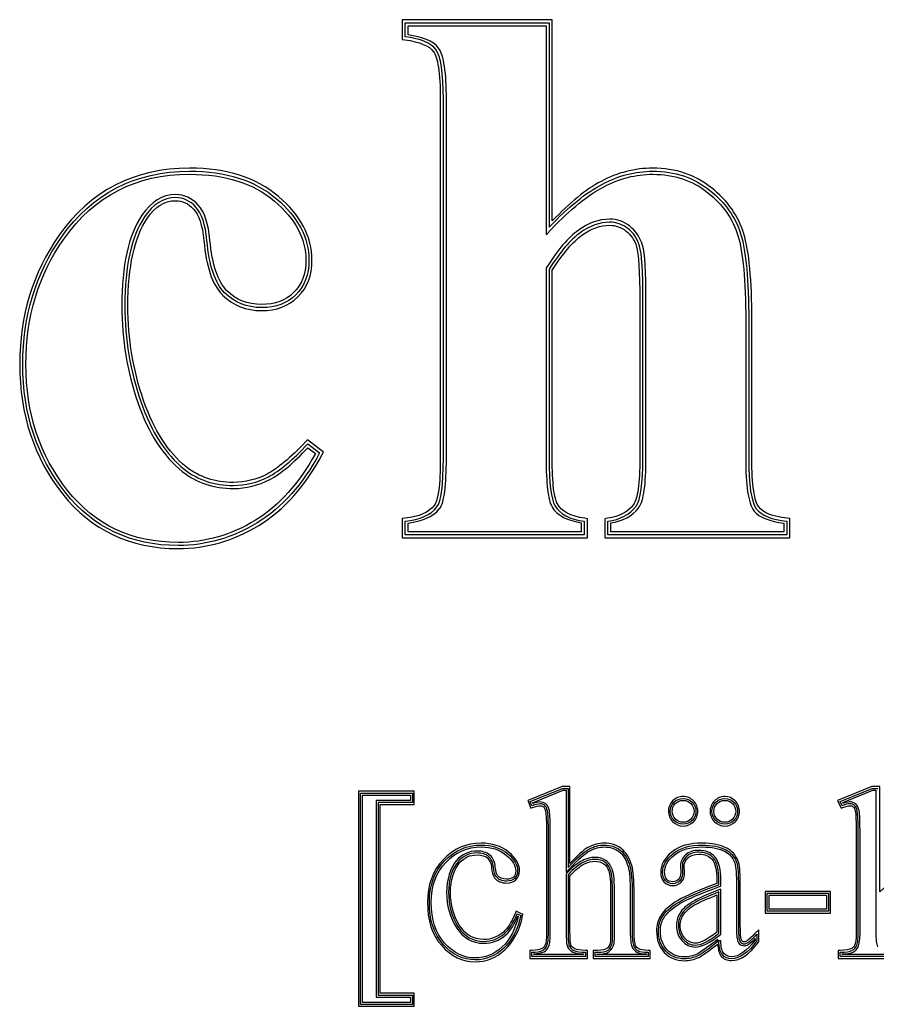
# Model space of a CAD drawing. Extents: x 35 to 204, y 106 to 197.
# Drawn here: x 34.56 to 73.64, y 152.01 to 197 of the extents above; entities that cross this region are included whole.
import ezdxf

# ---------------------------------------------------------------- set-up
doc = ezdxf.new("R2010")
doc.units = 0
doc.layers.add('Plast_1', color=7, linetype='CONTINUOUS')

msp = doc.modelspace()

# ---------------------------------------------------------------- linework, layer by layer
at = {"layer": 'Plast_1', "color": 7}
for points in [[(51.984375, 197), (51.984375, 196.09961), (52.105469, 196.08401)], [(58.826263, 187.83014), (58.826263, 197), (58.685638, 197), (51.984375, 197)], [(52.12354, 196.22313), (52.12354, 196.86047), (58.686432, 196.86047)], [(52.263672, 196.7207), (58.546875, 196.7207), (58.546875, 187.19141), (58.787109, 187.44531)], [(52.263962, 196.30854), (52.263672, 196.7207)], [(58.686432, 196.86047), (58.686432, 187.54151)], [(53.40625, 195.55472), (53.40825, 195.55272)], [(53.724659, 193.36327), (53.724659, 177)], [(53.863309, 176.99954), (53.863309, 193.36371)], [(54.002246, 176.99995), (54.002246, 193.36323)], [(61.179687, 189.38086), (61.181687, 189.38286)], [(46.166016, 188.72852), (46.166016, 188.72652)], [(40.361332, 187.92773), (40.361332, 187.92973)], [(62.181685, 187.36336), (62.183685, 187.36136), (62.187585, 187.35936)], [(67.552825, 187.23634), (67.552825, 187.23834)], [(60.179685, 187.17), (60.181685, 187.17)], [(67.285202, 187.15825), (67.287202, 187.15625)], [(62.670007, 186.64061), (62.670007, 186.63861)], [(58.568597, 185.70513), (58.547117, 185.66993), (58.547117, 177)], [(58.686432, 185.62949), (58.686432, 176.99954)], [(58.82617, 177.00008), (58.82617, 185.58016)], [(47.037109, 184.55855), (47.037109, 184.55655)], [(43.796879, 184.44731), (43.796879, 184.44531), (43.798879, 184.44531)], [(47.232473, 184.35742), (47.234473, 184.35942)], [(62.818444, 184.18158), (62.818444, 177)], [(62.958341, 176.99954), (62.958341, 184.18255)], [(63.097894, 177.00005), (63.097894, 184.18169)], [(67.642671, 183.28711), (67.642671, 177)], [(67.781463, 183.28683), (67.781463, 176.99954)], [(67.921966, 177.00001), (67.921966, 183.28712)], [(48.34375, 177.17578), (48.39844, 177.2793), (47.671878, 177.8418), (47.583988, 177.75)], [(47.686401, 177.65411), (48.220389, 177.2407)], [(47.689453, 177.47452), (48.03125, 177.21085)], [(53.679933, 174.69136), (53.681933, 174.69136)], [(58.824465, 174.77734), (58.824465, 174.77534)], [(59.066451, 174.91405), (59.066451, 174.91605), (59.064451, 174.91805)], [(62.759905, 174.72847), (62.761905, 174.73047), (62.763905, 174.73247)], [(68.013764, 174.60742), (68.015764, 174.60542)], [(45.304687, 174.17178), (45.304687, 174.17378)], [(52.10942, 174.26172), (51.98442, 174.24802), (51.98442, 173.36325), (60.427779, 173.36325), (60.427779, 174.24411), (60.306686, 174.26171)], [(61.337978, 174.26172), (61.216884, 174.24412), (61.216884, 173.36326), (69.660243, 173.36326), (69.660243, 174.24803), (69.537196, 174.26173)], [(60.288398, 174.12289), (60.288398, 173.50278), (52.12354, 173.50278), (52.12354, 174.12289)], [(60.148683, 174.05073), (60.148683, 173.64253), (52.263918, 173.64253), (52.263918, 174.04292)], [(69.521233, 174.12289), (69.521233, 173.50278), (61.356375, 173.50278), (61.356375, 174.12289)], [(69.380998, 174.03706), (69.380998, 173.64253), (61.496233, 173.64253), (61.496233, 174.04878)], [(59.28125, 162.0293), (57.708984, 161.38672), (57.845703, 161.04102), (57.923833, 161.06832)], [(59.63477, 158.52323), (59.63477, 162.02909), (59.54688, 162.02909), (59.28125, 162.0293)], [(73.396484, 162.0293), (71.828125, 161.38477), (71.994141, 161.03906), (72.070311, 161.07026)], [(74.859459, 158.2362), (73.748131, 157.22448), (73.748131, 162.02917), (73.662191, 162.02917), (73.396484, 162.0293)], [(57.896524, 161.15001), (57.821014, 161.33877), (59.298781, 161.94282), (59.546877, 161.94283)], [(57.949361, 161.25197), (57.933731, 161.29107), (59.31641, 161.85547)], [(59.31641, 161.85547), (59.458988, 161.85547), (59.458988, 158.10352), (59.611332, 158.27148)], [(59.546877, 161.94283), (59.546877, 158.32931)], [(72.037792, 161.15005), (71.946102, 161.33881), (73.413083, 161.94286), (73.661171, 161.94283)], [(72.084025, 161.2519), (72.064495, 161.2929), (73.429684, 161.85547)], [(73.429684, 161.85547), (73.574216, 161.85547), (73.574216, 157.27734), (73.574216, 156.83203), (73.574216, 155.38477)], [(58.427739, 161.09962), (58.429739, 161.09962)], [(58.541204, 161.23247), (58.539204, 161.23247)], [(64.3125, 161.37305), (64.3105, 161.37305)], [(65.142578, 161.25195), (65.142578, 161.24995)], [(67.041016, 161.25195), (67.041016, 161.24995)], [(72.546874, 161.10156), (72.548874, 161.09956)], [(58.523489, 160.88478), (58.523489, 160.88278)], [(58.693547, 160.91797), (58.693547, 160.91997)], [(64.318312, 160.41992), (64.318312, 160.41792)], [(65.265578, 160.41792), (65.265578, 160.41992)], [(66.216797, 160.41992), (66.216797, 160.41792)], [(58.564509, 159.8613), (58.564509, 155.3906)], [(58.651591, 155.38997), (58.651591, 159.86102)], [(58.738467, 155.39063), (58.738467, 159.86133)], [(72.679734, 159.85542), (72.679734, 155.35737)], [(72.765885, 155.35765), (72.765885, 159.85567)], [(72.853561, 155.35744), (72.853561, 159.85549)], [(65.662292, 159.44726), (65.662109, 159.44727)], [(55.986328, 158.90244), (55.984328, 158.90244)], [(65.662224, 159.27159), (65.662109, 159.27148)], [(61.173791, 158.50577), (61.175791, 158.50577)], [(64.670049, 158.42593), (64.679849, 158.11148)], [(64.756815, 158.42639), (64.767605, 158.11358)], [(64.855562, 158.11332), (64.855562, 158.11532), (64.843842, 158.42587)], [(65.019623, 158.78134), (65.019623, 158.78334), (65.021623, 158.78334)], [(66.11342, 158.69936), (66.11542, 158.69936)], [(56.056635, 158.34372), (56.056635, 158.34172)], [(56.230469, 158.35748), (56.230469, 158.35948)], [(56.335937, 157.97267), (56.335937, 157.97467)], [(59.482511, 158.06073), (59.459071, 158.03533), (59.459071, 155.3908)], [(59.546884, 158.00033), (59.546884, 155.38997)], [(59.634729, 155.39054), (59.634729, 157.96085)], [(61.40626, 158.17374), (61.40626, 158.17174)], [(63.914062, 157.67773), (63.916062, 157.67773)], [(64.576334, 157.79117), (64.574334, 157.79117), (64.574334, 157.78917)], [(64.701218, 157.66992), (64.703218, 157.67192)], [(66.330264, 157.74233), (66.330264, 157.60366)], [(66.417955, 157.54728), (66.417955, 157.74144)], [(66.447396, 157.46498), (66.505986, 157.48648), (66.505986, 157.74234)], [(67.220699, 157.66602), (67.220699, 155.98828)], [(67.307855, 157.66594), (67.307855, 155.98862)], [(67.394714, 155.98827), (67.394714, 157.66601)], [(61.48829, 157.13658), (61.48829, 155.39049)], [(61.574766, 155.38997), (61.574766, 157.1374)], [(61.662201, 155.39081), (61.662201, 157.1369)], [(62.382817, 157.13672), (62.382817, 155.39063)], [(62.470052, 157.13739), (62.470052, 155.38996)], [(62.556645, 155.39042), (62.556645, 157.13651)], [(66.330078, 157.08398), (66.330078, 155.38672)], [(66.505859, 157.3457), (66.386719, 157.2988)], [(66.417955, 155.33603), (66.417955, 157.21829)], [(66.472656, 155.26755), (66.505856, 155.29485), (66.505856, 155.33585), (66.505859, 157.3457)], [(65.408156, 156.68363), (65.410156, 156.68363)], [(57.474609, 156.13286), (57.488279, 156.19926), (57.427729, 156.22856), (57.189448, 156.34379), (57.152338, 156.25979)], [(57.233147, 156.22592), (57.389553, 156.15042)], [(57.263718, 156.11533), (57.275438, 156.10933)], [(63.904427, 156.02353), (63.904427, 156.02553)], [(54.456984, 155.5919), (54.458984, 155.5899)], [(56.599603, 155.3926), (56.599603, 155.3906)], [(56.710937, 155.25787), (56.712937, 155.25987)], [(68.224795, 154.93368), (68.242375, 154.95708), (68.242375, 155.4981), (68.093938, 155.34966)], [(68.154605, 155.28756), (68.154605, 154.98553)], [(61.47266, 154.90025), (61.47266, 154.89825)], [(61.642621, 154.86137), (61.642621, 154.86337), (61.644621, 154.86737)], [(62.625005, 154.78099), (62.625005, 154.78299)], [(64.871094, 155.10742), (64.869094, 155.10942)], [(66.505992, 154.98628), (66.332164, 154.99028), (66.365364, 155.05478)], [(67.248039, 155.10547), (67.250039, 155.10547)], [(67.36332, 154.8457), (67.36332, 154.8437), (67.36532, 154.8437)], [(67.761805, 154.8183), (67.763805, 154.8203)], [(68.068492, 155.09374), (68.068492, 155.02534)], [(56.666016, 154.58008), (56.666016, 154.58208)], [(57.896494, 154.55461), (57.808604, 154.55461), (57.808604, 154.18742), (60.431651, 154.18742), (60.431651, 154.55461), (60.345711, 154.55461)], [(60.34509, 154.46771), (60.34509, 154.27355), (57.896527, 154.27355), (57.896527, 154.46771)], [(60.257993, 154.39454), (60.257993, 154.36134), (57.984556, 154.36134), (57.984556, 154.39844)], [(58.375057, 154.64841), (58.375057, 154.64641), (58.373057, 154.64641)], [(59.521571, 154.72478), (59.521571, 154.72278), (59.521571, 154.72078)], [(59.767665, 154.47274), (59.769665, 154.47274), (59.771665, 154.47074)], [(59.853524, 154.62491), (59.851524, 154.62491)], [(60.890629, 154.55448), (60.689457, 154.55448), (60.689457, 154.18729), (63.29102, 154.18729), (63.29102, 154.55448), (63.20313, 154.55448)], [(63.203546, 154.46771), (63.203546, 154.27355), (60.776556, 154.27355), (60.776556, 154.46771), (60.889816, 154.46771)], [(63.117187, 154.39455), (63.117187, 154.36135), (60.863281, 154.36135), (60.863281, 154.38085), (60.890621, 154.38085)], [(61.421871, 154.49999), (61.423871, 154.50199)], [(63.93378, 154.46303), (63.93378, 154.46103)], [(71.945357, 154.55462), (71.859417, 154.55462), (71.859417, 154.18743), (74.546917, 154.18743), (74.546917, 154.55266), (74.460977, 154.55466)], [(74.459384, 154.46774), (74.459384, 154.27358), (71.946101, 154.27358), (71.946101, 154.46774)], [(74.373049, 154.39249), (74.373049, 154.36129), (72.033205, 154.36129), (72.033205, 154.39449)], [(72.550783, 154.48039), (72.550783, 154.48239), (72.552783, 154.48239)], [(72.763721, 154.70505), (72.763721, 154.70705)]]:
    msp.add_lwpolyline(points, dxfattribs=at)
for points in [[(42.294922, 189.95112)], [(42.29502, 190.23052)], [(47.686401, 177.65411)], [(50, 161.8125), (50, 152.00586), (52.537109, 152.00586), (52.537109, 152.09176), (52.537109, 152.59762), (50.980469, 152.59762), (50.980469, 161.21285), (52.537109, 161.21285), (52.537109, 161.81246)], [(52.450834, 152.09238), (50.087016, 152.09238), (50.087016, 161.72494), (52.450834, 161.72494), (52.450834, 161.30053), (50.892863, 161.30053), (50.892863, 152.51143), (52.450834, 152.51143)], [(50.173828, 161.63867), (52.363281, 161.63867), (52.363281, 161.38672), (50.806641, 161.38672), (50.806641, 152.42383), (52.363281, 152.42383), (52.363281, 152.17969), (50.173828, 152.17969)], [(64.789015, 161.57227)], [(66.693359, 161.57222)], [(64.789062, 161.39643)], [(64.789175, 161.4844)], [(66.693014, 161.4844)], [(66.693359, 161.39643)], [(55.582025, 159.44719)], [(55.582078, 159.27143)], [(66.330078, 157.08402)], [(68.537109, 157.24609), (68.537109, 157.15819), (68.537109, 156.2578), (71.5, 156.2578), (71.5, 157.24608)], [(68.623819, 157.15897), (71.41216, 157.15897), (71.41216, 156.34458), (68.623819, 156.34458)], [(68.710937, 157.07227), (71.324219, 157.07227), (71.324219, 156.43164), (68.710937, 156.43164)], [(66.417955, 155.33603)], [(66.417959, 154.98553)]]:
    msp.add_lwpolyline(points, close=True, dxfattribs=at)
for points in [[(53.5188, 195.63747), (53.300611, 195.936043), (52.835525, 196.131263), (52.12354, 196.22313)], [(53.631149, 195.72065), (53.395529, 196.04308), (52.898752, 196.20643), (52.263962, 196.30854)], [(52.105469, 196.08401), (52.800223, 195.99441), (53.226689, 195.80043), (53.40625, 195.55472)], [(53.40825, 195.55272), (53.49516, 195.43974), (53.582958, 195.19223), (53.638719, 194.82421)], [(53.863309, 193.36371), (53.863309, 194.58097), (53.748473, 195.33889), (53.5188, 195.63747)], [(53.916306, 194.86518), (53.857396, 195.25401), (53.773203, 195.53504), (53.631149, 195.72065)], [(54.002246, 193.36323), (54.002246, 193.97625), (53.975386, 194.47529), (53.916306, 194.86518)], [(53.638719, 194.82421), (53.694479, 194.45619), (53.724659, 193.96751), (53.724659, 193.36327)], [(42.294922, 190.23047), (39.776787, 190.23047), (37.776372, 189.19731), (36.341797, 187.15625)], [(36.455414, 187.07642), (37.8679, 189.086053), (39.814375, 190.09087), (42.294838, 190.09087)], [(36.570312, 186.99604), (37.960707, 188.97425), (39.852135, 189.95112), (42.294922, 189.95112)], [(42.294838, 190.09087), (43.959964, 190.09087), (45.280581, 189.67172), (46.256689, 188.83342)], [(42.294922, 189.95117), (43.936636, 189.95117), (45.219652, 189.54127), (46.166016, 188.72852)], [(46.347754, 188.9395), (45.341904, 189.80335), (43.983554, 190.23052), (42.29502, 190.23052)], [(63.406341, 190.23053), (62.591059, 190.23053), (61.802213, 190.02915), (61.048919, 189.62897)], [(61.115219, 189.50521), (61.850171, 189.89565), (62.613832, 190.09087), (63.406202, 190.09087)], [(61.181687, 189.38286), (61.898295, 189.76356), (62.63684, 189.95122), (63.406296, 189.95122)], [(63.406202, 190.09087), (64.416761, 190.09087), (65.278033, 189.80378), (65.990018, 189.2296)], [(63.406296, 189.95122), (64.390434, 189.95122), (65.21551, 189.67508), (65.90239, 189.12114)], [(66.078216, 189.33795), (65.341127, 189.93238), (64.44332, 190.23053), (63.406341, 190.23053)], [(58.686432, 187.54151), (59.570671, 188.471683), (60.380267, 189.12625), (61.115219, 189.50521)], [(61.048919, 189.62897), (60.366772, 189.27702), (59.617574, 188.62787), (58.826263, 187.83014)], [(41.658203, 189.0253), (41.057584, 189.0253), (40.536156, 188.69476), (40.128906, 188.08389)], [(42.689453, 188.54874), (42.404187, 188.85881), (42.051695, 189.0253), (41.658203, 189.0253)], [(58.787109, 187.44531), (59.664568, 188.36835), (60.465803, 189.01276), (61.179687, 189.38086)], [(65.90239, 189.12114), (66.607367, 188.56164), (67.064106, 187.90998), (67.285202, 187.15825)], [(65.990018, 189.2296), (66.713486, 188.65542), (67.190056, 187.977887), (67.419729, 187.197)], [(67.552825, 187.23834), (67.314656, 188.04689), (66.818408, 188.74984), (66.078216, 189.33795)], [(41.657497, 188.88509), (41.106283, 188.88509), (40.635454, 188.59226), (40.245011, 188.0066)], [(40.361332, 187.92973), (40.734968, 188.49018), (41.156399, 188.74613), (41.658207, 188.74613)], [(42.587671, 188.45446), (42.323548, 188.741547), (42.01349, 188.88509), (41.657497, 188.88509)], [(41.658207, 188.74613), (41.9767, 188.74613), (42.241399, 188.62352), (42.484379, 188.35941)], [(43.226562, 186.95108), (43.156232, 187.68956), (42.989014, 188.22312), (42.689453, 188.54874)], [(46.166016, 188.72652), (47.132044, 187.90652), (47.597656, 187.01444), (47.597656, 186.02535)], [(46.256689, 188.83342), (47.244281, 187.995113), (47.738077, 187.059197), (47.738077, 186.02567)], [(47.877051, 186.02544), (47.877051, 187.1034), (47.356908, 188.08289), (46.347754, 188.9395)], [(40.128906, 188.08389), (39.506834, 187.16275), (39.208984, 185.78242), (39.208984, 183.94132)], [(42.484379, 188.35941), (42.713064, 188.11084), (42.881751, 187.63427), (42.949223, 186.92582)], [(43.087208, 186.93862), (43.018307, 187.662087), (42.851794, 188.167367), (42.587671, 188.45446)], [(40.245011, 188.0066), (39.647862, 187.12236), (39.349288, 185.76729), (39.349288, 183.94139)], [(39.488285, 183.94141), (39.488285, 185.7521), (39.789108, 187.0804), (40.361332, 187.92773)], [(61.443597, 187.90435), (60.952513, 187.90435), (60.472341, 187.73086), (60.017816, 187.39653)], [(61.442502, 187.76544), (60.983157, 187.76544), (60.535295, 187.60467), (60.098918, 187.28313)], [(62.269323, 187.47261), (62.028167, 187.66783), (61.75256, 187.76544), (61.442502, 187.76544)], [(62.355707, 187.58013), (62.092147, 187.79295), (61.782289, 187.90435), (61.443597, 187.90435)], [(60.017816, 187.39653), (59.556424, 187.0687), (59.07923, 186.50589), (58.568597, 185.70513)], [(60.098918, 187.28313), (59.66254, 186.97307), (59.191711, 186.421857), (58.686432, 185.62949)], [(60.181685, 187.17), (60.599243, 187.47768), (61.016608, 187.62508), (61.443403, 187.62508)], [(61.443403, 187.62508), (61.724184, 187.62508), (61.963254, 187.54018), (62.181685, 187.36336)], [(62.187585, 187.35936), (62.414003, 187.1947), (62.573683, 186.96169), (62.670007, 186.64061)], [(62.803312, 186.68024), (62.699959, 187.024747), (62.521963, 187.28887), (62.269323, 187.47261)], [(62.937738, 186.72075), (62.828101, 187.08621), (62.631584, 187.37746), (62.355707, 187.58013)], [(67.419729, 187.197), (67.660885, 186.4276), (67.781463, 185.12421), (67.781463, 183.28683)], [(67.921966, 183.28712), (67.921966, 185.1297), (67.803206, 186.43659), (67.552825, 187.23634)], [(36.341797, 187.15625), (35.153885, 185.46755), (34.558594, 183.50726), (34.558594, 181.28906)], [(34.69842, 181.28868), (34.69842, 183.482047), (35.284085, 185.411293), (36.455414, 187.07642)], [(34.837891, 181.28901), (34.837891, 183.45754), (35.415568, 185.35449), (36.570312, 186.99604)], [(42.949223, 186.92582), (43.054001, 185.76162), (43.322754, 184.93391), (43.796879, 184.44731)], [(43.896804, 184.54428), (43.460426, 184.992147), (43.190561, 185.79026), (43.087208, 186.93862)], [(43.996094, 184.64249), (43.597463, 185.05161), (43.328489, 185.81857), (43.226562, 186.95108)], [(58.82617, 185.58016), (59.317155, 186.34426), (59.774772, 186.8823), (60.179685, 187.17)], [(67.287202, 187.15625), (67.51888, 186.41709), (67.642671, 185.11838), (67.642671, 183.28711)], [(62.670007, 186.63861), (62.757757, 186.35587), (62.818444, 185.51007), (62.818444, 184.18158)], [(62.958341, 184.18255), (62.958341, 185.51465), (62.906665, 186.347213), (62.803312, 186.68024)], [(63.097894, 184.18169), (63.097894, 185.5174), (63.056694, 186.33744), (62.937738, 186.72075)], [(47.597656, 186.02535), (47.597656, 185.39934), (47.41109, 184.92185), (47.037109, 184.55855)], [(47.738077, 186.02567), (47.738077, 185.371103), (47.537113, 184.8486), (47.135186, 184.45816)], [(47.234473, 184.35942), (47.663134, 184.77684), (47.877051, 185.34329), (47.877051, 186.02544)], [(45.584897, 183.87249), (44.907363, 183.87249), (44.344665, 184.09642), (43.896804, 184.54428)], [(45.583984, 184.01163), (44.937188, 184.01163), (44.419083, 184.2195), (43.996094, 184.64249)], [(47.037109, 184.55655), (46.673745, 184.19318), (46.198835, 184.01163), (45.583984, 184.01163)], [(43.798879, 184.44531), (44.271611, 183.97258), (44.875765, 183.73242), (45.584035, 183.73242)], [(45.584035, 183.73242), (46.254392, 183.73242), (46.815142, 183.94109), (47.232473, 184.35742)], [(47.135186, 184.45816), (46.744743, 184.067713), (46.22798, 183.87249), (45.584897, 183.87249)], [(39.208984, 183.94132), (39.208984, 182.41069), (39.453941, 180.94138), (39.941406, 179.53702)], [(39.349288, 183.94139), (39.349288, 182.425557), (39.590444, 180.97288), (40.072757, 179.58336)], [(40.205082, 179.62891), (39.727923, 181.00358), (39.488285, 182.44037), (39.488285, 183.94141)], [(34.558594, 181.28906), (34.558594, 178.989), (35.211633, 177.00737), (36.517578, 175.36328)], [(36.627669, 175.44925), (35.341503, 177.068443), (34.69842, 179.01492), (34.69842, 181.28868)], [(36.736328, 175.53511), (35.469944, 177.1294), (34.837891, 179.04156), (34.837891, 181.28901)], [(39.941406, 179.53702), (40.429688, 178.14192), (41.102705, 177.08891), (41.966797, 176.39053)], [(40.072757, 179.58336), (40.555069, 178.20532), (41.215377, 177.177533), (42.053682, 176.5)], [(42.140629, 176.60937), (41.328113, 177.26607), (40.681424, 178.26792), (40.205082, 179.62891)], [(47.583988, 177.75), (46.900905, 177.02138), (46.311355, 176.53087), (45.830082, 176.2793)], [(45.894955, 176.15549), (46.400234, 176.419617), (46.997383, 176.919157), (47.686401, 177.65411)], [(45.958984, 176.03116), (46.45934, 176.29271), (47.041805, 176.79777), (47.689453, 177.47452)], [(48.03125, 177.21085), (47.292776, 175.85942), (46.388326, 174.83948), (45.304687, 174.17178)], [(48.220389, 177.2407), (47.46247, 175.816727), (46.515071, 174.75449), (45.378192, 174.05399)], [(45.451172, 173.93555), (46.612203, 174.65093), (47.576697, 175.73465), (48.34375, 177.17578)], [(53.570477, 174.77746), (53.765698, 175.0301), (53.863309, 175.770793), (53.863309, 176.99954)], [(53.724659, 177), (53.724659, 176.38932), (53.699889, 175.90146), (53.652389, 175.54102)], [(53.928026, 175.50386), (53.978136, 175.88411), (54.002246, 176.38188), (54.002246, 176.99995)], [(58.547117, 177), (58.547117, 176.42233), (58.569407, 175.95159), (58.613527, 175.58398)], [(58.686432, 176.99954), (58.686432, 175.85118), (58.772559, 175.133453), (58.944813, 174.84636)], [(58.88867, 175.61727), (58.84666, 175.96739), (58.82617, 176.42939), (58.82617, 177.00008)], [(62.648283, 174.81191), (62.854988, 175.110483), (62.958341, 175.839693), (62.958341, 176.99954)], [(62.818444, 177), (62.818444, 176.42422), (62.792504, 175.95599), (62.742274, 175.60156)], [(63.019764, 175.56255), (63.072884, 175.93733), (63.097894, 176.41598), (63.097894, 177.00005)], [(67.642671, 177), (67.642671, 176.38128), (67.671541, 175.87589), (67.730561, 175.48047)], [(67.781463, 176.99954), (67.781463, 175.770793), (67.896299, 175.00139), (68.125972, 174.69133)], [(68.005946, 175.52149), (67.950126, 175.89547), (67.921966, 176.38998), (67.921966, 177.00001)], [(41.966797, 176.39053), (42.622635, 175.87779), (43.405038, 175.61905), (44.292969, 175.61905)], [(42.053682, 176.5), (42.685281, 176.006207), (43.431717, 175.75931), (44.292989, 175.75931)], [(44.292973, 175.89844), (43.459044, 175.89844), (42.747662, 176.13531), (42.140629, 176.60937)], [(44.292969, 175.61905), (44.877492, 175.61905), (45.434865, 175.75719), (45.958984, 176.03116)], [(45.830082, 176.2793), (45.343644, 176.02503), (44.833844, 175.89844), (44.292973, 175.89844)], [(44.292989, 175.75931), (44.855687, 175.75931), (45.389676, 175.89137), (45.894955, 176.15549)], [(41.777344, 173.16011), (39.664969, 173.16011), (37.998974, 173.94552), (36.736328, 175.53511)], [(53.652389, 175.54102), (53.604889, 175.18058), (53.52514, 174.94631), (53.460982, 174.86328)], [(53.681933, 174.69136), (53.812996, 174.86097), (53.877916, 175.1236), (53.928026, 175.50386)], [(58.613527, 175.58398), (58.657537, 175.21721), (58.717679, 174.95605), (58.824465, 174.77734)], [(59.064451, 174.91805), (58.999431, 175.02641), (58.930685, 175.26714), (58.88867, 175.61727)], [(62.742274, 175.60156), (62.692334, 175.24919), (62.614079, 175.00987), (62.535243, 174.89453)], [(62.763905, 174.73247), (62.891317, 174.91651), (62.966646, 175.18777), (63.019764, 175.56255)], [(67.730561, 175.48047), (67.789581, 175.08504), (67.872696, 174.79786), (68.013764, 174.60742)], [(68.236415, 174.77735), (68.148305, 174.89778), (68.061457, 175.14957), (68.005946, 175.52149)], [(36.517578, 175.36328), (37.827261, 173.71448), (39.594846, 172.88086), (41.777344, 172.88086)], [(41.778075, 173.02046), (39.630637, 173.02046), (37.913835, 173.830057), (36.627669, 175.44925)], [(53.460982, 174.86328), (53.204065, 174.53443), (52.764093, 174.3283), (52.10942, 174.26172)], [(52.12354, 174.12289), (52.801074, 174.191797), (53.283386, 174.409987), (53.570477, 174.77746)], [(52.263918, 174.04292), (52.879906, 174.13242), (53.388807, 174.31872), (53.679933, 174.69136)], [(58.824465, 174.77534), (59.050146, 174.37336), (59.538233, 174.16288), (60.148683, 174.05073)], [(58.944813, 174.84636), (59.163002, 174.45592), (59.610864, 174.214763), (60.288398, 174.12289)], [(60.306686, 174.26171), (59.65325, 174.35031), (59.256917, 174.57322), (59.066451, 174.91405)], [(62.535243, 174.89453), (62.272336, 174.54867), (61.884445, 174.33823), (61.337978, 174.26172)], [(61.356375, 174.12289), (61.930556, 174.203277), (62.361192, 174.43295), (62.648283, 174.81191)], [(61.496233, 174.04878), (62.023842, 174.15165), (62.475811, 174.35346), (62.759905, 174.72847)], [(68.015764, 174.60542), (68.261036, 174.28657), (68.75626, 174.12965), (69.380998, 174.03706)], [(68.125972, 174.69133), (68.355645, 174.392757), (68.820732, 174.203277), (69.521233, 174.12289)], [(69.537196, 174.26173), (68.854415, 174.34013), (68.427987, 174.52831), (68.236415, 174.77735)], [(45.304687, 174.17378), (44.199296, 173.49701), (43.02689, 173.16011), (41.777344, 173.16011)], [(41.777344, 172.88086), (43.07716, 172.88086), (44.305775, 173.23428), (45.451172, 173.93555)], [(45.378192, 174.05399), (44.252797, 173.36497), (43.052758, 173.02046), (41.778075, 173.02046)], [(64.789062, 161.57227), (64.606637, 161.57227), (64.441978, 161.50257), (64.3125, 161.37305)], [(65.265578, 161.37305), (65.139318, 161.50267), (64.973942, 161.57227), (64.789015, 161.57227)], [(66.693359, 161.57227), (66.510934, 161.57227), (66.346275, 161.50257), (66.216797, 161.37305)], [(67.164062, 161.373), (67.03814, 161.50228), (66.875145, 161.57222), (66.693359, 161.57222)], [(58.26327, 161.23631), (58.187763, 161.23631), (58.065515, 161.207543), (57.896524, 161.15001)], [(57.923833, 161.06832), (58.089081, 161.12462), (58.210271, 161.14842), (58.263677, 161.14842)], [(58.263814, 161.32427), (58.186064, 161.32427), (58.072003, 161.29007), (57.949361, 161.25197)], [(58.484395, 161.16621), (58.430462, 161.212943), (58.356753, 161.23631), (58.26327, 161.23631)], [(58.263677, 161.14842), (58.342657, 161.14842), (58.39261, 161.13002), (58.427739, 161.09962)], [(58.539204, 161.23247), (58.466614, 161.29467), (58.371112, 161.32427), (58.263814, 161.32427)], [(58.429739, 161.09962), (58.461579, 161.07372), (58.500319, 161.00392), (58.523489, 160.88478)], [(58.608441, 160.90193), (58.583274, 161.03137), (58.541926, 161.119463), (58.484395, 161.16621)], [(58.693547, 160.91997), (58.666557, 161.05763), (58.622817, 161.1651), (58.541204, 161.23247)], [(64.3105, 161.37305), (64.184855, 161.24335), (64.119094, 161.07827), (64.119094, 160.89648)], [(64.206698, 160.89653), (64.206698, 161.05833), (64.262429, 161.196757), (64.37389, 161.31181)], [(64.292969, 160.89643), (64.292969, 161.03758), (64.339219, 161.1499), (64.435547, 161.24995)], [(64.37389, 161.31181), (64.488947, 161.42687), (64.627376, 161.4844), (64.789175, 161.4844)], [(64.435547, 161.24995), (64.536183, 161.35059), (64.64789, 161.39643), (64.789062, 161.39643)], [(64.789062, 161.39648), (64.934279, 161.39648), (65.046082, 161.35158), (65.142578, 161.25195)], [(64.789175, 161.4844), (64.95457, 161.4844), (65.092998, 161.42687), (65.20446, 161.31181)], [(65.142578, 161.24995), (65.243214, 161.14932), (65.289062, 161.03761), (65.289062, 160.89643)], [(65.20446, 161.31181), (65.319517, 161.196757), (65.377046, 161.05833), (65.377046, 160.89653)], [(65.464797, 160.89648), (65.464797, 161.07891), (65.395057, 161.24357), (65.265578, 161.37305)], [(66.216797, 161.37305), (66.087318, 161.24357), (66.017578, 161.07891), (66.017578, 160.89648)], [(66.105143, 160.89653), (66.105143, 161.05833), (66.162672, 161.196757), (66.277729, 161.31181)], [(66.191406, 160.89643), (66.191406, 161.03761), (66.239206, 161.14932), (66.339844, 161.24995)], [(66.277729, 161.31181), (66.392786, 161.42687), (66.531215, 161.4844), (66.693014, 161.4844)], [(66.339844, 161.24995), (66.44048, 161.35059), (66.552186, 161.39643), (66.693359, 161.39643)], [(66.693014, 161.4844), (66.854813, 161.4844), (66.991444, 161.42687), (67.102905, 161.31181)], [(66.693359, 161.39648), (66.834532, 161.39648), (66.944195, 161.35188), (67.041016, 161.25195)], [(67.041016, 161.24995), (67.141651, 161.14932), (67.1875, 161.03761), (67.1875, 160.89643)], [(67.102905, 161.31181), (67.217962, 161.196757), (67.275491, 161.05833), (67.275491, 160.89653)], [(67.363281, 160.89643), (67.363281, 161.07886), (67.293541, 161.24352), (67.164062, 161.373)], [(72.37757, 161.24175), (72.302064, 161.24175), (72.188805, 161.211183), (72.037792, 161.15005)], [(72.070311, 161.07026), (72.216648, 161.12946), (72.32493, 161.15426), (72.376952, 161.15426)], [(72.376994, 161.3281), (72.298904, 161.3281), (72.194878, 161.2921), (72.084025, 161.2519)], [(72.376952, 161.15426), (72.454822, 161.15426), (72.506927, 161.13646), (72.546874, 161.10156)], [(72.658244, 161.2344), (72.583524, 161.2982), (72.484528, 161.3281), (72.376994, 161.3281)], [(72.604089, 161.16625), (72.546562, 161.216583), (72.471056, 161.24175), (72.37757, 161.24175)], [(72.548874, 161.09956), (72.580714, 161.07366), (72.619454, 161.00386), (72.642624, 160.88472)], [(72.728135, 160.90197), (72.702968, 161.03141), (72.66162, 161.119503), (72.604089, 161.16625)], [(72.812541, 160.91994), (72.785331, 161.05814), (72.740841, 161.16728), (72.658244, 161.2344)], [(58.523489, 160.88278), (58.546439, 160.77949), (58.564509, 160.42432), (58.564509, 159.8613)], [(58.651591, 159.86102), (58.651591, 160.42552), (58.637208, 160.77249), (58.608441, 160.90193)], [(58.738467, 159.86133), (58.738467, 160.42626), (58.727977, 160.76199), (58.693547, 160.91797)], [(64.119094, 160.89648), (64.119094, 160.71406), (64.188834, 160.5494), (64.318312, 160.41992)], [(64.379284, 160.48124), (64.264227, 160.5963), (64.206698, 160.73473), (64.206698, 160.89653)], [(64.441406, 160.54292), (64.340769, 160.64356), (64.292969, 160.75526), (64.292969, 160.89643)], [(65.289062, 160.89643), (65.289063, 160.75526), (65.243212, 160.64356), (65.142578, 160.54292)], [(65.377046, 160.89653), (65.377046, 160.73473), (65.319517, 160.5963), (65.20446, 160.48124)], [(65.265578, 160.41992), (65.395056, 160.5494), (65.464797, 160.71406), (65.464797, 160.89648)], [(66.017578, 160.89648), (66.017578, 160.71406), (66.087318, 160.5494), (66.216797, 160.41992)], [(66.277729, 160.48124), (66.162672, 160.5963), (66.105143, 160.73473), (66.105143, 160.89653)], [(66.339844, 160.54292), (66.239207, 160.64356), (66.191406, 160.75526), (66.191406, 160.89643)], [(67.1875, 160.89643), (67.1875, 160.75526), (67.14165, 160.64356), (67.041016, 160.54292)], [(67.275491, 160.89653), (67.275491, 160.73473), (67.217962, 160.5963), (67.102905, 160.48124)], [(67.164062, 160.41987), (67.29354, 160.54935), (67.363281, 160.71401), (67.363281, 160.89643)], [(72.642624, 160.88472), (72.662824, 160.78372), (72.679734, 160.42583), (72.679734, 159.85542)], [(72.765885, 159.85567), (72.765885, 160.427363), (72.753302, 160.77613), (72.728135, 160.90197)], [(72.853561, 159.85549), (72.853561, 160.42846), (72.842681, 160.76925), (72.812541, 160.91994)], [(64.318312, 160.41792), (64.44801, 160.29228), (64.613095, 160.22651), (64.794875, 160.22651)], [(64.794568, 160.31405), (64.632769, 160.31405), (64.494341, 160.36978), (64.379284, 160.48124)], [(64.794922, 160.40034), (64.653776, 160.40034), (64.541462, 160.44664), (64.441406, 160.54292)], [(65.20446, 160.48124), (65.089403, 160.36978), (64.952772, 160.31405), (64.794568, 160.31405)], [(64.794875, 160.22651), (64.973514, 160.22651), (65.136206, 160.29261), (65.265578, 160.41792)], [(65.142578, 160.54292), (65.042222, 160.44632), (64.932031, 160.40034), (64.794922, 160.40034)], [(66.216797, 160.41792), (66.346495, 160.29228), (66.511579, 160.22651), (66.693359, 160.22651)], [(66.693014, 160.31405), (66.531215, 160.31405), (66.392786, 160.36978), (66.277729, 160.48124)], [(66.693359, 160.40034), (66.552212, 160.40034), (66.439899, 160.44664), (66.339844, 160.54292)], [(67.102905, 160.48124), (66.991444, 160.36978), (66.854813, 160.31405), (66.693014, 160.31405)], [(67.041016, 160.54292), (66.944436, 160.44632), (66.835178, 160.40034), (66.693359, 160.40034)], [(66.693359, 160.22651), (66.875139, 160.22651), (67.037715, 160.29351), (67.164062, 160.41987)], [(55.582031, 159.44727), (54.913081, 159.44727), (54.331306, 159.19142), (53.853516, 158.69141)], [(53.916261, 158.63134), (54.380086, 159.11674), (54.935597, 159.35944), (55.582794, 159.35944)], [(56.835931, 159.03898), (56.506089, 159.31196), (56.082892, 159.44719), (55.582025, 159.44719)], [(55.582794, 159.35944), (56.068192, 159.35944), (56.467297, 159.23), (56.780109, 158.97112)], [(61.19727, 159.44706), (60.947941, 159.44706), (60.699452, 159.37946), (60.455082, 159.24784)], [(60.4961, 159.17067), (60.72981, 159.296517), (60.96352, 159.35944), (61.19723, 159.35944)], [(61.19723, 159.35944), (61.477683, 159.35944), (61.718584, 159.282133), (61.919934, 159.12752)], [(61.97266, 159.19706), (61.755832, 159.36355), (61.493712, 159.44706), (61.19727, 159.44706)], [(65.662109, 159.44727), (65.077285, 159.44727), (64.611676, 159.31421), (64.275391, 159.03906)], [(64.330747, 158.97112), (64.647154, 159.23), (65.091203, 159.35944), (65.662894, 159.35944)], [(66.781433, 159.21483), (66.484442, 159.37095), (66.110696, 159.44726), (65.662292, 159.44726)], [(65.662894, 159.35944), (66.10155, 159.35944), (66.461104, 159.28573), (66.741557, 159.13831)], [(53.978563, 158.57026), (54.428421, 159.04105), (54.956635, 159.27143), (55.582078, 159.27143)], [(55.40425, 159.08604), (55.023233, 159.08604), (54.702875, 158.93847), (54.468703, 158.6544)], [(55.404815, 158.99808), (55.045261, 158.99808), (54.75582, 158.865047), (54.536492, 158.59898)], [(54.60351, 158.54294), (54.807993, 158.791), (55.066201, 158.91013), (55.404291, 158.91013)], [(55.984328, 158.90244), (55.839208, 159.02683), (55.641208, 159.08604), (55.40425, 159.08604)], [(55.404291, 158.91013), (55.613179, 158.91013), (55.76452, 158.86083), (55.871088, 158.7695)], [(55.927966, 158.83628), (55.802122, 158.944147), (55.627738, 158.99808), (55.404815, 158.99808)], [(55.582031, 159.27148), (56.051959, 159.27148), (56.428829, 159.14908), (56.724609, 158.9043)], [(56.143698, 158.35089), (56.125718, 158.563023), (56.053807, 158.72482), (55.927966, 158.83628)], [(56.230469, 158.35948), (56.210849, 158.58643), (56.130709, 158.77456), (55.986328, 158.90244)], [(56.724609, 158.9043), (57.025483, 158.65875), (57.162109, 158.41791), (57.162109, 158.17383)], [(56.780109, 158.97112), (57.092921, 158.715833), (57.249327, 158.449763), (57.249327, 158.17291)], [(57.335931, 158.17375), (57.335932, 158.48337), (57.160681, 158.77395), (56.835931, 159.03898)], [(59.546877, 158.32931), (59.945982, 158.76797), (60.26239, 159.048423), (60.4961, 159.17067)], [(59.611332, 158.27148), (60.007455, 158.70687), (60.323255, 158.98189), (60.537113, 159.09375)], [(60.455082, 159.24784), (60.241257, 159.13599), (59.95194, 158.8546), (59.63477, 158.52323)], [(60.537113, 159.09375), (60.760163, 159.21386), (60.979178, 159.27148), (61.19727, 159.27148)], [(61.19727, 159.27148), (61.461732, 159.27148), (61.68132, 159.20128), (61.867191, 159.05859)], [(61.867191, 159.05859), (62.050123, 158.91813), (62.189673, 158.6937), (62.283207, 158.375)], [(61.919934, 159.12752), (62.121284, 158.972913), (62.270499, 158.730217), (62.367579, 158.39943)], [(62.451176, 158.42362), (62.35055, 158.76649), (62.192428, 159.02831), (61.97266, 159.19706)], [(64.275391, 159.03906), (63.945842, 158.76943), (63.769531, 158.45804), (63.769531, 158.11914)], [(63.856135, 158.11897), (63.856135, 158.42819), (64.014339, 158.71224), (64.330747, 158.97112)], [(63.943474, 158.11925), (63.943474, 158.39879), (64.083567, 158.65628), (64.386834, 158.90441)], [(64.386834, 158.90441), (64.683362, 159.14702), (65.103669, 159.27159), (65.662224, 159.27159)], [(64.904424, 158.91226), (64.753892, 158.77758), (64.670049, 158.60919), (64.670049, 158.42593)], [(64.961761, 158.84707), (64.82513, 158.724823), (64.756815, 158.584597), (64.756815, 158.42639)], [(65.50208, 159.11734), (65.260615, 159.11734), (65.055448, 159.05034), (64.904424, 158.91226)], [(65.501092, 159.03044), (65.274573, 159.03044), (65.094796, 158.969317), (64.961761, 158.84707)], [(65.021623, 158.78334), (65.136541, 158.88894), (65.291227, 158.9435), (65.502092, 158.9435)], [(66.180649, 158.75539), (66.026041, 158.938757), (65.799522, 159.03044), (65.501092, 159.03044)], [(66.246221, 158.8107), (66.073834, 159.01424), (65.817623, 159.11734), (65.50208, 159.11734)], [(65.502092, 158.9435), (65.7827, 158.9435), (65.976598, 158.8616), (66.11342, 158.69936)], [(65.662109, 159.27148), (66.091017, 159.27148), (66.437258, 159.19928), (66.701172, 159.06055)], [(66.701172, 159.06055), (66.895817, 158.95828), (67.036853, 158.80362), (67.130859, 158.58203)], [(66.741557, 159.13831), (66.953694, 159.02685), (67.1101, 158.852467), (67.210775, 158.61516)], [(67.291199, 158.64843), (67.183854, 158.90145), (67.011061, 159.09418), (66.781433, 159.21483)], [(53.853516, 158.69141), (53.377344, 158.18919), (53.138672, 157.5321), (53.138672, 156.73828)], [(53.225917, 156.73829), (53.225917, 157.514923), (53.456032, 158.14594), (53.916261, 158.63134)], [(53.312547, 156.73823), (53.312547, 157.49696), (53.535112, 158.10186), (53.978563, 158.57026)], [(54.468703, 158.6544), (54.162557, 158.28399), (54.011672, 157.79474), (54.011672, 157.20127)], [(54.536492, 158.59898), (54.245253, 158.246613), (54.099634, 157.78099), (54.099634, 157.20211)], [(54.187494, 157.20114), (54.187494, 157.76543), (54.327178, 158.20861), (54.60351, 158.54294)], [(55.871088, 158.7695), (55.977213, 158.6749), (56.040053, 158.53935), (56.056635, 158.34372)], [(60.193448, 158.64471), (59.985976, 158.54293), (59.75241, 158.34886), (59.482511, 158.06073)], [(60.231835, 158.56663), (60.041271, 158.473143), (59.812954, 158.284377), (59.546884, 158.00033)], [(59.634729, 157.96085), (59.884967, 158.22412), (60.10203, 158.40604), (60.269494, 158.48819)], [(60.781339, 158.79315), (60.589766, 158.79315), (60.393531, 158.74285), (60.193448, 158.64471)], [(60.781953, 158.70686), (60.605771, 158.70686), (60.422398, 158.660117), (60.231835, 158.56663)], [(60.269494, 158.48819), (60.450538, 158.57699), (60.620422, 158.61905), (60.781213, 158.61905)], [(60.781213, 158.61905), (60.939296, 158.61905), (61.067303, 158.58095), (61.173791, 158.50577)], [(61.273526, 158.64862), (61.135517, 158.74602), (60.968427, 158.79315), (60.781339, 158.79315)], [(61.224204, 158.57742), (61.101955, 158.663713), (60.954538, 158.70686), (60.781953, 158.70686)], [(61.175791, 158.50577), (61.280174, 158.43517), (61.356866, 158.32851), (61.40626, 158.17374)], [(61.488476, 158.19988), (61.434543, 158.368873), (61.346452, 158.49472), (61.224204, 158.57742)], [(61.570401, 158.2287), (61.511981, 158.40999), (61.412226, 158.55431), (61.273526, 158.64862)], [(62.367579, 158.39943), (62.435894, 158.16931), (62.470052, 157.74863), (62.470052, 157.13739)], [(62.556645, 157.13651), (62.556645, 157.75099), (62.525475, 158.17335), (62.451176, 158.42362)], [(64.843842, 158.42587), (64.843842, 158.55903), (64.896892, 158.67153), (65.019623, 158.78134)], [(66.11542, 158.69936), (66.248451, 158.54516), (66.330264, 158.2256), (66.330264, 157.74233)], [(66.417955, 157.74144), (66.417955, 158.234033), (66.338853, 158.572017), (66.180649, 158.75539)], [(66.505986, 157.74234), (66.505986, 158.24338), (66.428906, 158.59802), (66.246221, 158.8107)], [(67.130859, 158.58203), (67.183239, 158.4569), (67.220699, 158.1403), (67.220699, 157.66602)], [(67.210775, 158.61516), (67.275495, 158.460553), (67.307855, 158.144147), (67.307855, 157.66594)], [(67.394714, 157.66601), (67.394714, 158.14814), (67.368254, 158.46434), (67.291199, 158.64843)], [(56.056635, 158.34172), (56.078935, 158.12238), (56.116165, 157.96775), (56.199213, 157.86515)], [(56.267744, 157.91942), (56.206617, 157.994927), (56.165269, 158.13875), (56.143698, 158.35089)], [(56.335937, 157.97467), (56.296927, 158.02287), (56.251437, 158.15419), (56.230469, 158.35748)], [(56.748047, 157.80079), (56.554591, 157.80079), (56.426613, 157.85779), (56.335937, 157.97267)], [(57.162109, 158.17383), (57.162109, 158.05628), (57.128029, 157.97079), (57.054687, 157.90039)], [(57.249327, 158.17291), (57.249327, 158.036277), (57.204383, 157.924813), (57.114494, 157.83852)], [(57.173822, 157.77531), (57.280262, 157.87749), (57.335931, 158.01803), (57.335931, 158.17375)], [(61.40626, 158.17174), (61.45469, 158.02948), (61.48829, 157.67282), (61.48829, 157.13658)], [(61.574766, 157.1374), (61.574766, 157.676733), (61.546003, 158.030893), (61.488476, 158.19988)], [(61.662201, 157.1369), (61.662201, 157.67933), (61.637031, 158.03298), (61.570401, 158.2287)], [(62.283207, 158.375), (62.345537, 158.16503), (62.382817, 157.74472), (62.382817, 157.13672)], [(63.769531, 158.11914), (63.769531, 157.94252), (63.814861, 157.78988), (63.914062, 157.67773)], [(63.980182, 157.73605), (63.897484, 157.829537), (63.856135, 157.957177), (63.856135, 158.11897)], [(64.045037, 157.79503), (63.979537, 157.86973), (63.943474, 157.97309), (63.943474, 158.11925)], [(64.679849, 158.11148), (64.679441, 157.96257), (64.643789, 157.86143), (64.576334, 157.79117)], [(64.767605, 158.11358), (64.767605, 157.948187), (64.724458, 157.820547), (64.638165, 157.73066)], [(64.703218, 157.67192), (64.806833, 157.78093), (64.855562, 157.93375), (64.855562, 158.11332)], [(56.199213, 157.86515), (56.32427, 157.70675), (56.517224, 157.62687), (56.748041, 157.62687)], [(56.747749, 157.71448), (56.535612, 157.71448), (56.375611, 157.782793), (56.267744, 157.91942)], [(57.114494, 157.83852), (57.028201, 157.755827), (56.905953, 157.71448), (56.747749, 157.71448)], [(56.748041, 157.62687), (56.921406, 157.62687), (57.06835, 157.67427), (57.173822, 157.77531)], [(57.054687, 157.90039), (56.987577, 157.83609), (56.89109, 157.80079), (56.748047, 157.80079)], [(63.916062, 157.67773), (64.017471, 157.56787), (64.155222, 157.50977), (64.30864, 157.50977)], [(64.309174, 157.59582), (64.176139, 157.59582), (64.066475, 157.642563), (63.980182, 157.73605)], [(64.308709, 157.6837), (64.196056, 157.6837), (64.116213, 157.7179), (64.045037, 157.79503)], [(64.30864, 157.50977), (64.463422, 157.50977), (64.602476, 157.56367), (64.701218, 157.66992)], [(64.574334, 157.78917), (64.507804, 157.71687), (64.426255, 157.6837), (64.308709, 157.6837)], [(64.638165, 157.73066), (64.555468, 157.640767), (64.445804, 157.59582), (64.309174, 157.59582)], [(66.330264, 157.60366), (65.52139, 157.3064), (64.915329, 157.04846), (64.550967, 156.83412)], [(64.595016, 156.75986), (64.961761, 156.975593), (65.569408, 157.238067), (66.417955, 157.54728)], [(54.011672, 157.20127), (54.011672, 156.59746), (54.160185, 156.05936), (54.456984, 155.5919)], [(54.099634, 157.20211), (54.099634, 156.612443), (54.243455, 156.09109), (54.531098, 155.63805)], [(54.605463, 155.68552), (54.326977, 156.12413), (54.187494, 156.62562), (54.187494, 157.20114)], [(64.638802, 156.68569), (64.995928, 156.89576), (65.601177, 157.15662), (66.447396, 157.46498)], [(66.386719, 157.2988), (65.842634, 157.0826), (65.493598, 156.93214), (65.324219, 156.83591)], [(66.417955, 157.21829), (65.875028, 157.002557), (65.524463, 156.849747), (65.366259, 156.75986)], [(65.410156, 156.68363), (65.540285, 156.75753), (65.889357, 156.90599), (66.330078, 157.08402)], [(53.138672, 156.73828), (53.138672, 155.92139), (53.353781, 155.26084), (53.787109, 154.77148)], [(53.851541, 154.82906), (53.434458, 155.300073), (53.225917, 155.936483), (53.225917, 156.73829)], [(53.916063, 154.88667), (53.515227, 155.33933), (53.312547, 155.95151), (53.312547, 156.73823)], [(64.550967, 156.83412), (64.180355, 156.61396), (63.914014, 156.37681), (63.756045, 156.11537)], [(63.829166, 156.06952), (63.976583, 156.314013), (64.231867, 156.544127), (64.595016, 156.75986)], [(63.904427, 156.02553), (64.041373, 156.25266), (64.283617, 156.47469), (64.638802, 156.68569)], [(65.324219, 156.83591), (65.033057, 156.67374), (64.818921, 156.50271), (64.685547, 156.31442)], [(65.366259, 156.75986), (65.082212, 156.601653), (64.879064, 156.43626), (64.756815, 156.26368)], [(64.828078, 156.21293), (64.939201, 156.3698), (65.131224, 156.52939), (65.408156, 156.68363)], [(57.152338, 156.25979), (56.968185, 155.83128), (56.778908, 155.54256), (56.599603, 155.3926)], [(57.389553, 156.15042), (57.256518, 155.499627), (56.995841, 154.998047), (56.607523, 154.64568)], [(56.656063, 155.32524), (56.853818, 155.490633), (57.046179, 155.79086), (57.233147, 156.22592)], [(56.666016, 154.58208), (57.070414, 154.94904), (57.338864, 155.46881), (57.474609, 156.13286)], [(64.685547, 156.31442), (64.553909, 156.12858), (64.486328, 155.91948), (64.486328, 155.69724)], [(64.756815, 156.26368), (64.634567, 156.091093), (64.573443, 155.902327), (64.573443, 155.69738)], [(64.660109, 155.69731), (64.660109, 155.88495), (64.715219, 156.0536), (64.828078, 156.21293)], [(55.707025, 155.05075), (55.241521, 155.05075), (54.884364, 155.25604), (54.605463, 155.68552)], [(57.275438, 156.10933), (57.140941, 155.5091), (56.906258, 155.03518), (56.548875, 154.71089)], [(56.712937, 155.25987), (56.910908, 155.4261), (57.088952, 155.73032), (57.263718, 156.11533)], [(63.756045, 156.11537), (63.638958, 155.92413), (63.580264, 155.69739), (63.580264, 155.4435)], [(63.667367, 155.44389), (63.667367, 155.68479), (63.7213, 155.893333), (63.829166, 156.06952)], [(63.754036, 155.44345), (63.754036, 155.67136), (63.805786, 155.8624), (63.904427, 156.02353)], [(64.486328, 155.69724), (64.486328, 155.42103), (64.571198, 155.18085), (64.740234, 154.99216)], [(64.573443, 155.69738), (64.573443, 155.4385), (64.650747, 155.222767), (64.805355, 155.05018)], [(64.869094, 155.10942), (64.730033, 155.26555), (64.660109, 155.45671), (64.660109, 155.69731)], [(67.220699, 155.98828), (67.220699, 155.51615), (67.226699, 155.2336), (67.248039, 155.10547)], [(67.307855, 155.98862), (67.307855, 155.5176), (67.316845, 155.228157), (67.334825, 155.12029)], [(67.420104, 155.13476), (67.405504, 155.22236), (67.394714, 155.51836), (67.394714, 155.98827)], [(54.458984, 155.5899), (54.762399, 155.12168), (55.187979, 154.87701), (55.707031, 154.87701)], [(54.531098, 155.63805), (54.822337, 155.18861), (55.214251, 154.96389), (55.70684, 154.96389)], [(55.70684, 154.96389), (56.059203, 154.96389), (56.375611, 155.08434), (56.656063, 155.32524)], [(56.599603, 155.3906), (56.332815, 155.16143), (56.039558, 155.05075), (55.707025, 155.05075)], [(55.707031, 154.87701), (56.078353, 154.87701), (56.417298, 155.0064), (56.710937, 155.25787)], [(58.564509, 155.3906), (58.564509, 155.08542), (58.538309, 154.87959), (58.507869, 154.80856)], [(58.586871, 154.77513), (58.630018, 154.875803), (58.651591, 155.08075), (58.651591, 155.38997)], [(58.666197, 154.74023), (58.722047, 154.87056), (58.738467, 155.07736), (58.738467, 155.39063)], [(59.459071, 155.3908), (59.459071, 155.22026), (59.465371, 155.07998), (59.474701, 154.97087)], [(59.546884, 155.38997), (59.546884, 155.05199), (59.564861, 154.84165), (59.600814, 154.75895)], [(59.646449, 154.98624), (59.637749, 155.08747), (59.634729, 155.22309), (59.634729, 155.39054)], [(61.48829, 155.39049), (61.48829, 155.11226), (61.47869, 154.93365), (61.47266, 154.90025)], [(61.558586, 154.883), (61.569373, 154.940533), (61.574766, 155.109523), (61.574766, 155.38997)], [(61.644621, 154.86737), (61.660131, 154.95007), (61.662201, 155.10924), (61.662201, 155.39081)], [(62.382817, 155.39063), (62.382817, 155.07314), (62.404857, 154.85448), (62.466797, 154.71289)], [(62.470052, 155.38996), (62.470052, 155.077147), (62.495222, 154.863213), (62.545562, 154.74816)], [(62.625005, 154.78299), (62.586275, 154.87149), (62.556645, 155.08227), (62.556645, 155.39042)], [(63.580264, 155.4435), (63.580264, 155.04568), (63.6983, 154.71395), (63.93378, 154.46303)], [(63.996359, 154.52164), (63.777031, 154.755347), (63.667367, 155.062763), (63.667367, 155.44389)], [(64.060677, 154.58212), (63.857501, 154.79862), (63.754036, 155.07901), (63.754036, 155.44345)], [(65.339293, 154.7967), (65.612554, 154.7967), (65.972108, 154.976477), (66.417955, 155.33603)], [(66.330078, 155.38672), (65.911025, 155.05608), (65.567251, 154.88281), (65.339844, 154.88281)], [(65.339844, 154.70895), (65.651269, 154.70895), (66.020047, 154.90254), (66.472656, 155.26755)], [(68.093938, 155.34966), (67.879573, 155.13529), (67.728152, 155.00352), (67.672063, 154.9688)], [(67.717747, 154.89385), (67.793253, 154.940583), (67.938872, 155.07182), (68.154605, 155.28756)], [(72.679734, 155.35737), (72.679734, 155.0715), (72.648354, 154.87348), (72.605514, 154.77925)], [(72.684985, 154.74281), (72.738918, 154.861463), (72.765885, 155.06641), (72.765885, 155.35765)], [(72.763721, 154.70705), (72.828751, 154.85012), (72.853561, 155.06083), (72.853561, 155.35744)], [(73.574216, 155.38477), (73.574216, 155.06085), (73.590186, 154.85011), (73.646486, 154.71875)], [(55.318522, 154.12253), (54.757617, 154.12253), (54.268624, 154.35804), (53.851541, 154.82906)], [(55.318406, 154.20893), (54.781859, 154.20893), (54.32031, 154.43014), (53.916063, 154.88667)], [(58.507869, 154.80856), (58.470139, 154.72046), (58.424119, 154.67292), (58.375057, 154.64841)], [(59.474701, 154.97087), (59.484001, 154.86176), (59.494961, 154.786), (59.521571, 154.72478)], [(59.679649, 154.79679), (59.670249, 154.81969), (59.654929, 154.88699), (59.646449, 154.98624)], [(59.851524, 154.62491), (59.763074, 154.67571), (59.710019, 154.73329), (59.679649, 154.79679)], [(61.47266, 154.89825), (61.44012, 154.77908), (61.38829, 154.69599), (61.31641, 154.63848)], [(61.36982, 154.57019), (61.459709, 154.642097), (61.522631, 154.746367), (61.558586, 154.883)], [(61.423871, 154.50199), (61.530334, 154.58719), (61.60308, 154.71111), (61.642621, 154.86137)], [(62.773442, 154.61888), (62.701292, 154.66098), (62.653763, 154.71198), (62.625005, 154.78099)], [(64.740234, 154.99216), (64.907541, 154.80929), (65.11415, 154.70895), (65.339844, 154.70895)], [(64.805355, 155.05018), (64.959963, 154.881193), (65.137942, 154.7967), (65.339293, 154.7967)], [(65.339844, 154.88281), (65.163719, 154.88281), (65.012383, 154.95391), (64.871094, 155.10742)], [(66.365364, 155.05478), (65.859497, 154.66372), (65.530085, 154.43405), (65.425911, 154.38486)], [(66.417955, 154.98546), (65.910984, 154.593547), (65.592778, 154.367027), (65.463339, 154.3059)], [(65.500186, 154.22665), (65.638488, 154.29195), (65.950645, 154.5246), (66.367373, 154.84384)], [(66.367373, 154.84384), (66.387133, 154.62701), (66.413523, 154.42045), (66.513858, 154.30282)], [(66.579758, 154.35991), (66.475487, 154.482157), (66.421554, 154.690697), (66.417959, 154.98553)], [(66.646617, 154.41597), (66.564437, 154.51227), (66.509464, 154.70155), (66.505992, 154.98628)], [(68.068492, 155.02534), (67.680028, 154.51212), (67.319471, 154.26362), (67.000133, 154.26362)], [(67.000186, 154.08993), (67.409585, 154.08993), (67.814519, 154.3842), (68.224795, 154.93368)], [(68.154605, 154.98553), (67.751904, 154.446197), (67.367181, 154.17653), (67.000436, 154.17653)], [(67.250039, 155.10547), (67.269549, 154.99232), (67.297659, 154.90541), (67.36332, 154.8457)], [(67.334825, 155.12029), (67.352805, 155.016023), (67.381568, 154.94591), (67.421115, 154.90995)], [(67.36532, 154.8437), (67.42217, 154.7964), (67.493235, 154.7695), (67.566492, 154.7695)], [(67.480654, 154.9746), (67.467224, 154.9868), (67.436554, 155.0394), (67.420104, 155.13476)], [(67.421115, 154.90995), (67.464262, 154.874017), (67.512801, 154.85605), (67.566734, 154.85605)], [(67.566594, 154.9434), (67.533554, 154.9434), (67.508484, 154.9524), (67.480654, 154.9746)], [(67.566492, 154.7695), (67.636722, 154.7695), (67.704114, 154.7846), (67.761805, 154.8183)], [(67.672063, 154.9688), (67.643773, 154.9526), (67.610643, 154.9434), (67.566594, 154.9434)], [(67.566734, 154.85605), (67.624261, 154.85605), (67.674598, 154.86865), (67.717747, 154.89385)], [(67.763805, 154.8203), (67.827665, 154.8598), (67.953921, 154.98481), (68.068492, 155.09374)], [(53.787109, 154.77148), (54.217026, 154.28597), (54.733098, 154.03516), (55.318359, 154.03516)], [(55.318359, 154.03516), (55.810851, 154.03516), (56.264685, 154.21962), (56.666016, 154.58008)], [(56.548875, 154.71089), (56.173569, 154.37381), (55.767944, 154.20893), (55.318406, 154.20893)], [(56.607523, 154.64568), (56.219204, 154.296913), (55.789537, 154.12253), (55.318522, 154.12253)], [(58.373057, 154.64641), (58.265842, 154.58821), (58.106787, 154.55461), (57.896494, 154.55461)], [(57.896527, 154.46771), (58.115855, 154.46771), (58.288441, 154.50187), (58.414285, 154.57019)], [(57.984556, 154.39844), (58.165894, 154.40744), (58.333506, 154.42804), (58.455259, 154.49414)], [(58.414285, 154.57019), (58.486196, 154.606123), (58.543724, 154.674437), (58.586871, 154.77513)], [(58.455259, 154.49414), (58.548809, 154.54174), (58.618042, 154.62785), (58.666197, 154.74023)], [(59.521571, 154.72078), (59.570131, 154.61925), (59.655662, 154.53674), (59.767665, 154.47274)], [(59.600814, 154.75895), (59.640367, 154.676257), (59.71048, 154.606143), (59.811153, 154.54861)], [(59.771665, 154.47074), (59.881471, 154.41394), (60.057812, 154.40104), (60.257993, 154.39454)], [(59.811153, 154.54861), (59.915424, 154.494677), (60.093403, 154.46771), (60.34509, 154.46771)], [(60.345711, 154.55461), (60.10119, 154.55461), (59.932812, 154.58431), (59.853524, 154.62491)], [(60.889816, 154.46771), (61.119931, 154.46771), (61.279932, 154.50187), (61.36982, 154.57019)], [(60.890621, 154.38085), (61.129347, 154.38085), (61.303504, 154.41005), (61.421871, 154.49999)], [(61.31641, 154.63848), (61.255, 154.59178), (61.112132, 154.55448), (60.890629, 154.55448)], [(62.466797, 154.71289), (62.510137, 154.61051), (62.58594, 154.52685), (62.685547, 154.46875)], [(62.545562, 154.74816), (62.581515, 154.661867), (62.64264, 154.59355), (62.728935, 154.54321)], [(62.685547, 154.46875), (62.781797, 154.41265), (62.938807, 154.40075), (63.117187, 154.39455)], [(62.728935, 154.54321), (62.815228, 154.492877), (62.973431, 154.46771), (63.203546, 154.46771)], [(63.20313, 154.55448), (62.97936, 154.55448), (62.830657, 154.58558), (62.773442, 154.61888)], [(63.93378, 154.46103), (64.172023, 154.21125), (64.482515, 154.08407), (64.843936, 154.08407)], [(64.843108, 154.17107), (64.501532, 154.17107), (64.219282, 154.287927), (63.996359, 154.52164)], [(64.84388, 154.2579), (64.522834, 154.2579), (64.268037, 154.36541), (64.060677, 154.58212)], [(65.425911, 154.38486), (65.243604, 154.30076), (65.050658, 154.2579), (64.84388, 154.2579)], [(67.000436, 154.17653), (66.824255, 154.17653), (66.684029, 154.237657), (66.579758, 154.35991)], [(67.000133, 154.26362), (66.844079, 154.26362), (66.735186, 154.31212), (66.646617, 154.41597)], [(72.474654, 154.63862), (72.369319, 154.58742), (72.19, 154.55462), (71.945357, 154.55462)], [(71.946101, 154.46774), (72.197789, 154.46774), (72.386555, 154.498307), (72.512399, 154.55944)], [(72.033205, 154.39449), (72.239804, 154.40149), (72.425645, 154.41959), (72.550783, 154.48039)], [(72.605514, 154.77925), (72.573564, 154.71365), (72.531514, 154.669), (72.474654, 154.63862)], [(72.512399, 154.55944), (72.587905, 154.598973), (72.645434, 154.660097), (72.684985, 154.74281)], [(72.552783, 154.48239), (72.644853, 154.53059), (72.717201, 154.60776), (72.763721, 154.70505)], [(65.463339, 154.3059), (65.26918, 154.216013), (65.062436, 154.17107), (64.843108, 154.17107)], [(64.843936, 154.08407), (65.075151, 154.08407), (65.294691, 154.13147), (65.500186, 154.22665)], [(66.513858, 154.30282), (66.633831, 154.16216), (66.803878, 154.08993), (67.000186, 154.08993)]]:
    msp.add_open_spline(points, degree=3, dxfattribs=at)

doc.saveas('drawing.dxf')
